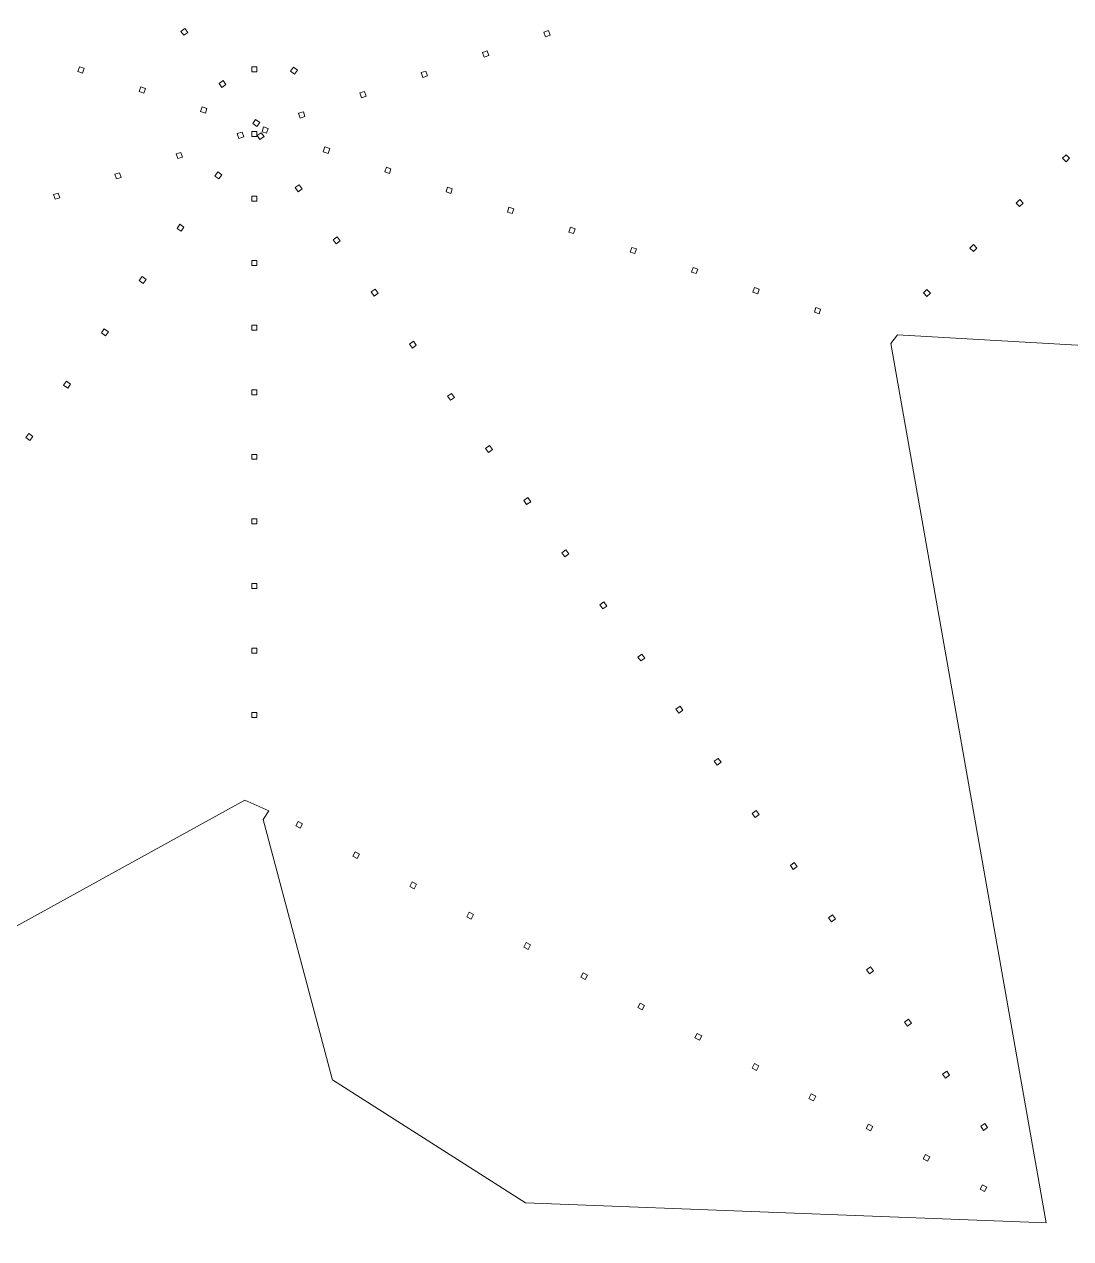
# Model space of a CAD drawing. Header units: centimetres. Extents: x -12.5 to 12.3, y -8.9 to 9.
# Drawn here: x -6.79 to -1.22, y -4.07 to 2.4 of the extents above; entities that cross this region are included whole.
import ezdxf

# ---------------------------------------------------------------- set-up
doc = ezdxf.new("R2010")
doc.units = ezdxf.units.CM
doc.header["$MEASUREMENT"] = 0
doc.layers.add('Layer 1', color=7, linetype='Continuous')

msp = doc.modelspace()

# ---------------------------------------------------------------- linework, layer by layer
at = {"layer": 'Layer 1', "lineweight": 20}
for points, knots in [([(-5.61609, 8.94336), (-5.61609, 8.94336), (-7.73028, 4.71168), (-7.73028, 4.71168), (-7.73028, 4.71168), (-7.73028, 4.71168), (-7.77989, 4.70755), (-7.77989, 4.70755), (-7.77989, 4.70755), (-7.77989, 4.70755), (-8.82086, 5.58894), (-8.82086, 5.58894), (-8.82086, 5.58894), (-8.82086, 5.58894), (-8.82582, 5.59225), (-8.82582, 5.59225), (-8.82582, 5.59225), (-8.82582, 5.59225), (-8.83161, 5.59225), (-8.83161, 5.59225), (-8.83161, 5.59225), (-8.83161, 5.59225), (-10.1413, 5.47567), (-10.1413, 5.47567), (-10.1413, 5.47567), (-10.1413, 5.47567), (-12.34396, 4.00723), (-12.34396, 4.00723), (-12.34396, 4.00723), (-12.34396, 4.00723), (-9.01517, 0.67265), (-9.01517, 0.67265), (-9.01517, 0.67265), (-9.01517, 0.67265), (-9.03005, 0.5726), (-9.03005, 0.5726), (-9.03005, 0.5726), (-9.03005, 0.5726), (-10.28599, -0.25588), (-10.28599, -0.25588), (-10.28599, -0.25588), (-10.28599, -0.25588), (-10.56546, -1.44899), (-10.56546, -1.44899), (-10.56546, -1.44899), (-10.56546, -1.44899), (-9.85439, -4.0725), (-9.85439, -4.0725), (-9.85439, -4.0725), (-9.85439, -4.0725), (-5.6161, -1.73673), (-5.6161, -1.73673), (-5.6161, -1.73673), (-5.6161, -1.73673), (-5.48712, -1.79378), (-5.48712, -1.79378), (-5.48712, -1.79378), (-5.48712, -1.79378), (-5.51854, -1.83926), (-5.51854, -1.83926), (-5.51854, -1.83926), (-5.51854, -1.83926), (-5.1506, -3.22088), (-5.1506, -3.22088), (-5.1506, -3.22088), (-5.1506, -3.22088), (-5.14812, -3.22584), (-5.14812, -3.22584), (-5.14812, -3.22584), (-5.14812, -3.22584), (-5.14316, -3.22915), (-5.14316, -3.22915), (-5.14316, -3.22915), (-5.14316, -3.22915), (-4.12121, -3.88151), (-4.12121, -3.88151), (-4.12121, -3.88151), (-4.12121, -3.88151), (-1.34805, -3.98734), (-1.34805, -3.98734), (-1.34805, -3.98734), (-1.34805, -3.98734), (-2.17487, 0.69578), (-2.17487, 0.69578), (-2.17487, 0.69578), (-2.17487, 0.69578), (-2.13849, 0.74291), (-2.13849, 0.74291), (-2.13849, 0.74291), (-2.13849, 0.74291), (-0.68659, 0.65775), (-0.68659, 0.65775), (-0.68659, 0.65775), (-0.68659, 0.65775), (0.20969, 1.47217), (0.20969, 1.47217), (0.20969, 1.47217), (0.20969, 1.47217), (1.2027, 4.0502), (1.2027, 4.0502), (1.2027, 4.0502), (1.2027, 4.0502), (-3.49862, 4.73564), (-3.49862, 4.73564), (-3.49862, 4.73564), (-3.49862, 4.73564), (-3.52508, 4.81502), (-3.52508, 4.81502), (-3.52508, 4.81502), (-3.52508, 4.81502), (-3.00501, 6.1214), (-3.00501, 6.1214), (-3.00501, 6.1214), (-3.00501, 6.1214), (-3.49201, 7.2682), (-3.49201, 7.2682), (-3.49201, 7.2682), (-3.49201, 7.2682), (-5.61612, 8.94334), (-5.61612, 8.94334), (-5.61612, 8.94334), (-5.61612, 8.94334), (-5.61609, 8.94336), (-5.61609, 8.94336)], [0, 0, 0, 0, 0.03125, 0.03125, 0.03125, 0.03125, 0.0625, 0.0625, 0.0625, 0.0625, 0.09375, 0.09375, 0.09375, 0.09375, 0.125, 0.125, 0.125, 0.125, 0.15625, 0.15625, 0.15625, 0.15625, 0.1875, 0.1875, 0.1875, 0.1875, 0.21875, 0.21875, 0.21875, 0.21875, 0.25, 0.25, 0.25, 0.25, 0.28125, 0.28125, 0.28125, 0.28125, 0.3125, 0.3125, 0.3125, 0.3125, 0.34375, 0.34375, 0.34375, 0.34375, 0.375, 0.375, 0.375, 0.375, 0.40625, 0.40625, 0.40625, 0.40625, 0.4375, 0.4375, 0.4375, 0.4375, 0.46875, 0.46875, 0.46875, 0.46875, 0.5, 0.5, 0.5, 0.5, 0.53125, 0.53125, 0.53125, 0.53125, 0.5625, 0.5625, 0.5625, 0.5625, 0.59375, 0.59375, 0.59375, 0.59375, 0.625, 0.625, 0.625, 0.625, 0.65625, 0.65625, 0.65625, 0.65625, 0.6875, 0.6875, 0.6875, 0.6875, 0.71875, 0.71875, 0.71875, 0.71875, 0.75, 0.75, 0.75, 0.75, 0.78125, 0.78125, 0.78125, 0.78125, 0.8125, 0.8125, 0.8125, 0.8125, 0.84375, 0.84375, 0.84375, 0.84375, 0.875, 0.875, 0.875, 0.875, 0.90625, 0.90625, 0.90625, 0.90625, 0.9375, 0.9375, 0.9375, 0.9375, 1, 1, 1, 1]), ([(-5.93524, 2.37426), (-5.93524, 2.37426), (-5.91953, 2.35276), (-5.91953, 2.35276), (-5.91953, 2.35276), (-5.91953, 2.35276), (-5.94103, 2.33788), (-5.94103, 2.33788), (-5.94103, 2.33788), (-5.94103, 2.33788), (-5.95674, 2.35855), (-5.95674, 2.35855), (-5.95674, 2.35855), (-5.95674, 2.35855), (-5.93524, 2.37426), (-5.93524, 2.37426)], [0, 0, 0, 0, 0.2, 0.2, 0.2, 0.2, 0.4, 0.4, 0.4, 0.4, 0.6, 0.6, 0.6, 0.6, 1, 1, 1, 1]), ([(-3.99799, 2.36268), (-3.99799, 2.36268), (-3.98972, 2.33788), (-3.98972, 2.33788), (-3.98972, 2.33788), (-3.98972, 2.33788), (-4.01452, 2.32961), (-4.01452, 2.32961), (-4.01452, 2.32961), (-4.01452, 2.32961), (-4.02279, 2.35441), (-4.02279, 2.35441), (-4.02279, 2.35441), (-4.02279, 2.35441), (-3.99799, 2.36268), (-3.99799, 2.36268)], [0, 0, 0, 0, 0.2, 0.2, 0.2, 0.2, 0.4, 0.4, 0.4, 0.4, 0.6, 0.6, 0.6, 0.6, 1, 1, 1, 1]), ([(-4.32459, 2.2552), (-4.32459, 2.2552), (-4.31632, 2.22957), (-4.31632, 2.22957), (-4.31632, 2.22957), (-4.31632, 2.22957), (-4.34112, 2.2213), (-4.34112, 2.2213), (-4.34112, 2.2213), (-4.34112, 2.2213), (-4.34939, 2.2461), (-4.34939, 2.2461), (-4.34939, 2.2461), (-4.34939, 2.2461), (-4.32459, 2.2552), (-4.32459, 2.2552)], [0, 0, 0, 0, 0.2, 0.2, 0.2, 0.2, 0.4, 0.4, 0.4, 0.4, 0.6, 0.6, 0.6, 0.6, 1, 1, 1, 1]), ([(-6.49665, 2.17003), (-6.49665, 2.17003), (-6.47185, 2.16176), (-6.47185, 2.16176), (-6.47185, 2.16176), (-6.47185, 2.16176), (-6.48012, 2.13613), (-6.48012, 2.13613), (-6.48012, 2.13613), (-6.48012, 2.13613), (-6.50492, 2.1444), (-6.50492, 2.1444), (-6.50492, 2.1444), (-6.50492, 2.1444), (-6.49665, 2.17003), (-6.49665, 2.17003)], [0, 0, 0, 0, 0.2, 0.2, 0.2, 0.2, 0.4, 0.4, 0.4, 0.4, 0.6, 0.6, 0.6, 0.6, 1, 1, 1, 1]), ([(-5.57888, 2.16921), (-5.57888, 2.16921), (-5.55242, 2.16921), (-5.55242, 2.16921), (-5.55242, 2.16921), (-5.55242, 2.16921), (-5.55242, 2.14275), (-5.55242, 2.14275), (-5.55242, 2.14275), (-5.55242, 2.14275), (-5.57888, 2.14275), (-5.57888, 2.14275), (-5.57888, 2.14275), (-5.57888, 2.14275), (-5.57888, 2.16921), (-5.57888, 2.16921)], [0, 0, 0, 0, 0.2, 0.2, 0.2, 0.2, 0.4, 0.4, 0.4, 0.4, 0.6, 0.6, 0.6, 0.6, 1, 1, 1, 1]), ([(-5.35729, 2.16755), (-5.35729, 2.16755), (-5.33579, 2.15184), (-5.33579, 2.15184), (-5.33579, 2.15184), (-5.33579, 2.15184), (-5.35067, 2.13034), (-5.35067, 2.13034), (-5.35067, 2.13034), (-5.35067, 2.13034), (-5.37217, 2.14605), (-5.37217, 2.14605), (-5.37217, 2.14605), (-5.37217, 2.14605), (-5.35729, 2.16755), (-5.35729, 2.16755)], [0, 0, 0, 0, 0.2, 0.2, 0.2, 0.2, 0.4, 0.4, 0.4, 0.4, 0.6, 0.6, 0.6, 0.6, 1, 1, 1, 1]), ([(-4.65118, 2.14688), (-4.65118, 2.14688), (-4.64291, 2.12125), (-4.64291, 2.12125), (-4.64291, 2.12125), (-4.64291, 2.12125), (-4.66771, 2.11298), (-4.66771, 2.11298), (-4.66771, 2.11298), (-4.66771, 2.11298), (-4.67598, 2.13861), (-4.67598, 2.13861), (-4.67598, 2.13861), (-4.67598, 2.13861), (-4.65118, 2.14688), (-4.65118, 2.14688)], [0, 0, 0, 0, 0.2, 0.2, 0.2, 0.2, 0.4, 0.4, 0.4, 0.4, 0.6, 0.6, 0.6, 0.6, 1, 1, 1, 1]), ([(-5.73184, 2.09645), (-5.73184, 2.09645), (-5.71696, 2.07495), (-5.71696, 2.07495), (-5.71696, 2.07495), (-5.71696, 2.07495), (-5.73763, 2.06007), (-5.73763, 2.06007), (-5.73763, 2.06007), (-5.73763, 2.06007), (-5.75334, 2.08074), (-5.75334, 2.08074), (-5.75334, 2.08074), (-5.75334, 2.08074), (-5.73184, 2.09645), (-5.73184, 2.09645)], [0, 0, 0, 0, 0.2, 0.2, 0.2, 0.2, 0.4, 0.4, 0.4, 0.4, 0.6, 0.6, 0.6, 0.6, 1, 1, 1, 1]), ([(-6.17006, 2.06255), (-6.17006, 2.06255), (-6.14526, 2.05428), (-6.14526, 2.05428), (-6.14526, 2.05428), (-6.14526, 2.05428), (-6.15353, 2.02948), (-6.15353, 2.02948), (-6.15353, 2.02948), (-6.15353, 2.02948), (-6.17833, 2.03775), (-6.17833, 2.03775), (-6.17833, 2.03775), (-6.17833, 2.03775), (-6.17006, 2.06255), (-6.17006, 2.06255)], [0, 0, 0, 0, 0.2, 0.2, 0.2, 0.2, 0.4, 0.4, 0.4, 0.4, 0.6, 0.6, 0.6, 0.6, 1, 1, 1, 1]), ([(-4.97778, 2.03857), (-4.97778, 2.03857), (-4.96951, 2.01294), (-4.96951, 2.01294), (-4.96951, 2.01294), (-4.96951, 2.01294), (-4.99431, 2.00467), (-4.99431, 2.00467), (-4.99431, 2.00467), (-4.99431, 2.00467), (-5.00258, 2.0303), (-5.00258, 2.0303), (-5.00258, 2.0303), (-5.00258, 2.0303), (-4.97778, 2.03857), (-4.97778, 2.03857)], [0, 0, 0, 0, 0.2, 0.2, 0.2, 0.2, 0.4, 0.4, 0.4, 0.4, 0.6, 0.6, 0.6, 0.6, 1, 1, 1, 1]), ([(-5.84346, 1.95589), (-5.84346, 1.95589), (-5.81783, 1.94762), (-5.81783, 1.94762), (-5.81783, 1.94762), (-5.81783, 1.94762), (-5.8261, 1.92282), (-5.8261, 1.92282), (-5.8261, 1.92282), (-5.8261, 1.92282), (-5.85173, 1.93109), (-5.85173, 1.93109), (-5.85173, 1.93109), (-5.85173, 1.93109), (-5.84346, 1.95589), (-5.84346, 1.95589)], [0, 0, 0, 0, 0.2, 0.2, 0.2, 0.2, 0.4, 0.4, 0.4, 0.4, 0.6, 0.6, 0.6, 0.6, 1, 1, 1, 1]), ([(-5.55821, 1.88892), (-5.55821, 1.88892), (-5.53671, 1.87321), (-5.53671, 1.87321), (-5.53671, 1.87321), (-5.53671, 1.87321), (-5.55242, 1.85171), (-5.55242, 1.85171), (-5.55242, 1.85171), (-5.55242, 1.85171), (-5.57392, 1.86742), (-5.57392, 1.86742), (-5.57392, 1.86742), (-5.57392, 1.86742), (-5.55821, 1.88892), (-5.55821, 1.88892)], [0, 0, 0, 0, 0.2, 0.2, 0.2, 0.2, 0.4, 0.4, 0.4, 0.4, 0.6, 0.6, 0.6, 0.6, 1, 1, 1, 1]), ([(-5.30355, 1.93026), (-5.30355, 1.93026), (-5.29528, 1.90463), (-5.29528, 1.90463), (-5.29528, 1.90463), (-5.29528, 1.90463), (-5.32091, 1.89636), (-5.32091, 1.89636), (-5.32091, 1.89636), (-5.32091, 1.89636), (-5.32918, 1.92199), (-5.32918, 1.92199), (-5.32918, 1.92199), (-5.32918, 1.92199), (-5.30355, 1.93026), (-5.30355, 1.93026)], [0, 0, 0, 0, 0.2, 0.2, 0.2, 0.2, 0.4, 0.4, 0.4, 0.4, 0.6, 0.6, 0.6, 0.6, 1, 1, 1, 1]), ([(-5.63014, 1.82194), (-5.63014, 1.82194), (-5.62187, 1.79714), (-5.62187, 1.79714), (-5.62187, 1.79714), (-5.62187, 1.79714), (-5.6475, 1.78804), (-5.6475, 1.78804), (-5.6475, 1.78804), (-5.6475, 1.78804), (-5.65577, 1.81367), (-5.65577, 1.81367), (-5.65577, 1.81367), (-5.65577, 1.81367), (-5.63014, 1.82194), (-5.63014, 1.82194)], [0, 0, 0, 0, 0.2, 0.2, 0.2, 0.2, 0.4, 0.4, 0.4, 0.4, 0.6, 0.6, 0.6, 0.6, 1, 1, 1, 1]), ([(-5.57888, 1.82525), (-5.57888, 1.82525), (-5.55242, 1.82525), (-5.55242, 1.82525), (-5.55242, 1.82525), (-5.55242, 1.82525), (-5.55242, 1.79879), (-5.55242, 1.79879), (-5.55242, 1.79879), (-5.55242, 1.79879), (-5.57888, 1.79879), (-5.57888, 1.79879), (-5.57888, 1.79879), (-5.57888, 1.79879), (-5.57888, 1.82525), (-5.57888, 1.82525)], [0, 0, 0, 0, 0.2, 0.2, 0.2, 0.2, 0.4, 0.4, 0.4, 0.4, 0.6, 0.6, 0.6, 0.6, 1, 1, 1, 1]), ([(-5.52927, 1.81864), (-5.52927, 1.81864), (-5.51356, 1.79797), (-5.51356, 1.79797), (-5.51356, 1.79797), (-5.51356, 1.79797), (-5.53506, 1.78226), (-5.53506, 1.78226), (-5.53506, 1.78226), (-5.53506, 1.78226), (-5.55077, 1.80376), (-5.55077, 1.80376), (-5.55077, 1.80376), (-5.55077, 1.80376), (-5.52927, 1.81864), (-5.52927, 1.81864)], [0, 0, 0, 0, 0.2, 0.2, 0.2, 0.2, 0.4, 0.4, 0.4, 0.4, 0.6, 0.6, 0.6, 0.6, 1, 1, 1, 1]), ([(-5.51604, 1.84923), (-5.51604, 1.84923), (-5.49124, 1.84096), (-5.49124, 1.84096), (-5.49124, 1.84096), (-5.49124, 1.84096), (-5.49951, 1.81616), (-5.49951, 1.81616), (-5.49951, 1.81616), (-5.49951, 1.81616), (-5.52431, 1.8236), (-5.52431, 1.8236), (-5.52431, 1.8236), (-5.52431, 1.8236), (-5.51604, 1.84923), (-5.51604, 1.84923)], [0, 0, 0, 0, 0.2, 0.2, 0.2, 0.2, 0.4, 0.4, 0.4, 0.4, 0.6, 0.6, 0.6, 0.6, 1, 1, 1, 1]), ([(-5.95674, 1.71363), (-5.95674, 1.71363), (-5.94847, 1.68883), (-5.94847, 1.68883), (-5.94847, 1.68883), (-5.94847, 1.68883), (-5.97327, 1.68056), (-5.97327, 1.68056), (-5.97327, 1.68056), (-5.97327, 1.68056), (-5.98237, 1.70536), (-5.98237, 1.70536), (-5.98237, 1.70536), (-5.98237, 1.70536), (-5.95674, 1.71363), (-5.95674, 1.71363)], [0, 0, 0, 0, 0.2, 0.2, 0.2, 0.2, 0.4, 0.4, 0.4, 0.4, 0.6, 0.6, 0.6, 0.6, 1, 1, 1, 1]), ([(-5.18945, 1.74257), (-5.18945, 1.74257), (-5.16382, 1.7343), (-5.16382, 1.7343), (-5.16382, 1.7343), (-5.16382, 1.7343), (-5.17209, 1.70867), (-5.17209, 1.70867), (-5.17209, 1.70867), (-5.17209, 1.70867), (-5.19772, 1.71694), (-5.19772, 1.71694), (-5.19772, 1.71694), (-5.19772, 1.71694), (-5.18945, 1.74257), (-5.18945, 1.74257)], [0, 0, 0, 0, 0.2, 0.2, 0.2, 0.2, 0.4, 0.4, 0.4, 0.4, 0.6, 0.6, 0.6, 0.6, 1, 1, 1, 1]), ([(-1.24054, 1.70123), (-1.24054, 1.70123), (-1.22235, 1.68221), (-1.22235, 1.68221), (-1.22235, 1.68221), (-1.22235, 1.68221), (-1.24137, 1.66402), (-1.24137, 1.66402), (-1.24137, 1.66402), (-1.24137, 1.66402), (-1.25956, 1.68304), (-1.25956, 1.68304), (-1.25956, 1.68304), (-1.25956, 1.68304), (-1.24054, 1.70123), (-1.24054, 1.70123)], [0, 0, 0, 0, 0.2, 0.2, 0.2, 0.2, 0.4, 0.4, 0.4, 0.4, 0.6, 0.6, 0.6, 0.6, 1, 1, 1, 1]), ([(-4.86202, 1.63508), (-4.86202, 1.63508), (-4.83722, 1.62681), (-4.83722, 1.62681), (-4.83722, 1.62681), (-4.83722, 1.62681), (-4.84549, 1.60201), (-4.84549, 1.60201), (-4.84549, 1.60201), (-4.84549, 1.60201), (-4.87029, 1.61028), (-4.87029, 1.61028), (-4.87029, 1.61028), (-4.87029, 1.61028), (-4.86202, 1.63508), (-4.86202, 1.63508)], [0, 0, 0, 0, 0.2, 0.2, 0.2, 0.2, 0.4, 0.4, 0.4, 0.4, 0.6, 0.6, 0.6, 0.6, 1, 1, 1, 1]), ([(-6.28333, 1.60531), (-6.28333, 1.60531), (-6.27506, 1.58051), (-6.27506, 1.58051), (-6.27506, 1.58051), (-6.27506, 1.58051), (-6.29986, 1.57224), (-6.29986, 1.57224), (-6.29986, 1.57224), (-6.29986, 1.57224), (-6.30813, 1.59704), (-6.30813, 1.59704), (-6.30813, 1.59704), (-6.30813, 1.59704), (-6.28333, 1.60531), (-6.28333, 1.60531)], [0, 0, 0, 0, 0.2, 0.2, 0.2, 0.2, 0.4, 0.4, 0.4, 0.4, 0.6, 0.6, 0.6, 0.6, 1, 1, 1, 1]), ([(-5.75995, 1.60945), (-5.75995, 1.60945), (-5.73845, 1.59457), (-5.73845, 1.59457), (-5.73845, 1.59457), (-5.73845, 1.59457), (-5.75416, 1.57307), (-5.75416, 1.57307), (-5.75416, 1.57307), (-5.75416, 1.57307), (-5.77566, 1.58795), (-5.77566, 1.58795), (-5.77566, 1.58795), (-5.77566, 1.58795), (-5.75995, 1.60945), (-5.75995, 1.60945)], [0, 0, 0, 0, 0.2, 0.2, 0.2, 0.2, 0.4, 0.4, 0.4, 0.4, 0.6, 0.6, 0.6, 0.6, 1, 1, 1, 1]), ([(-6.60993, 1.497), (-6.60993, 1.497), (-6.60166, 1.4722), (-6.60166, 1.4722), (-6.60166, 1.4722), (-6.60166, 1.4722), (-6.62646, 1.46393), (-6.62646, 1.46393), (-6.62646, 1.46393), (-6.62646, 1.46393), (-6.63473, 1.48873), (-6.63473, 1.48873), (-6.63473, 1.48873), (-6.63473, 1.48873), (-6.60993, 1.497), (-6.60993, 1.497)], [0, 0, 0, 0, 0.2, 0.2, 0.2, 0.2, 0.4, 0.4, 0.4, 0.4, 0.6, 0.6, 0.6, 0.6, 1, 1, 1, 1]), ([(-5.3267, 1.54165), (-5.3267, 1.54165), (-5.31099, 1.52015), (-5.31099, 1.52015), (-5.31099, 1.52015), (-5.31099, 1.52015), (-5.33249, 1.50444), (-5.33249, 1.50444), (-5.33249, 1.50444), (-5.33249, 1.50444), (-5.34737, 1.52594), (-5.34737, 1.52594), (-5.34737, 1.52594), (-5.34737, 1.52594), (-5.3267, 1.54165), (-5.3267, 1.54165)], [0, 0, 0, 0, 0.2, 0.2, 0.2, 0.2, 0.4, 0.4, 0.4, 0.4, 0.6, 0.6, 0.6, 0.6, 1, 1, 1, 1]), ([(-4.53543, 1.52842), (-4.53543, 1.52842), (-4.51063, 1.52015), (-4.51063, 1.52015), (-4.51063, 1.52015), (-4.51063, 1.52015), (-4.5189, 1.49535), (-4.5189, 1.49535), (-4.5189, 1.49535), (-4.5189, 1.49535), (-4.5437, 1.50362), (-4.5437, 1.50362), (-4.5437, 1.50362), (-4.5437, 1.50362), (-4.53543, 1.52842), (-4.53543, 1.52842)], [0, 0, 0, 0, 0.2, 0.2, 0.2, 0.2, 0.4, 0.4, 0.4, 0.4, 0.6, 0.6, 0.6, 0.6, 1, 1, 1, 1]), ([(-5.57888, 1.48129), (-5.57888, 1.48129), (-5.55242, 1.48129), (-5.55242, 1.48129), (-5.55242, 1.48129), (-5.55242, 1.48129), (-5.55242, 1.45483), (-5.55242, 1.45483), (-5.55242, 1.45483), (-5.55242, 1.45483), (-5.57888, 1.45483), (-5.57888, 1.45483), (-5.57888, 1.45483), (-5.57888, 1.45483), (-5.57888, 1.48129), (-5.57888, 1.48129)], [0, 0, 0, 0, 0.2, 0.2, 0.2, 0.2, 0.4, 0.4, 0.4, 0.4, 0.6, 0.6, 0.6, 0.6, 1, 1, 1, 1]), ([(-1.48776, 1.46227), (-1.48776, 1.46227), (-1.46957, 1.44325), (-1.46957, 1.44325), (-1.46957, 1.44325), (-1.46957, 1.44325), (-1.48859, 1.42506), (-1.48859, 1.42506), (-1.48859, 1.42506), (-1.48859, 1.42506), (-1.50678, 1.44408), (-1.50678, 1.44408), (-1.50678, 1.44408), (-1.50678, 1.44408), (-1.48776, 1.46227), (-1.48776, 1.46227)], [0, 0, 0, 0, 0.2, 0.2, 0.2, 0.2, 0.4, 0.4, 0.4, 0.4, 0.6, 0.6, 0.6, 0.6, 1, 1, 1, 1]), ([(-4.20883, 1.42176), (-4.20883, 1.42176), (-4.1832, 1.41349), (-4.1832, 1.41349), (-4.1832, 1.41349), (-4.1832, 1.41349), (-4.19147, 1.38869), (-4.19147, 1.38869), (-4.19147, 1.38869), (-4.19147, 1.38869), (-4.2171, 1.39613), (-4.2171, 1.39613), (-4.2171, 1.39613), (-4.2171, 1.39613), (-4.20883, 1.42176), (-4.20883, 1.42176)], [0, 0, 0, 0, 0.2, 0.2, 0.2, 0.2, 0.4, 0.4, 0.4, 0.4, 0.6, 0.6, 0.6, 0.6, 1, 1, 1, 1]), ([(-5.9617, 1.33081), (-5.9617, 1.33081), (-5.9402, 1.31593), (-5.9402, 1.31593), (-5.9402, 1.31593), (-5.9402, 1.31593), (-5.95508, 1.29443), (-5.95508, 1.29443), (-5.95508, 1.29443), (-5.95508, 1.29443), (-5.97658, 1.30931), (-5.97658, 1.30931), (-5.97658, 1.30931), (-5.97658, 1.30931), (-5.9617, 1.33081), (-5.9617, 1.33081)], [0, 0, 0, 0, 0.2, 0.2, 0.2, 0.2, 0.4, 0.4, 0.4, 0.4, 0.6, 0.6, 0.6, 0.6, 1, 1, 1, 1]), ([(-3.88141, 1.3151), (-3.88141, 1.3151), (-3.85661, 1.30683), (-3.85661, 1.30683), (-3.85661, 1.30683), (-3.85661, 1.30683), (-3.86488, 1.2812), (-3.86488, 1.2812), (-3.86488, 1.2812), (-3.86488, 1.2812), (-3.88968, 1.28947), (-3.88968, 1.28947), (-3.88968, 1.28947), (-3.88968, 1.28947), (-3.88141, 1.3151), (-3.88141, 1.3151)], [0, 0, 0, 0, 0.2, 0.2, 0.2, 0.2, 0.4, 0.4, 0.4, 0.4, 0.6, 0.6, 0.6, 0.6, 1, 1, 1, 1]), ([(-5.1233, 1.26384), (-5.1233, 1.26384), (-5.10759, 1.24234), (-5.10759, 1.24234), (-5.10759, 1.24234), (-5.10759, 1.24234), (-5.12909, 1.22663), (-5.12909, 1.22663), (-5.12909, 1.22663), (-5.12909, 1.22663), (-5.1448, 1.24813), (-5.1448, 1.24813), (-5.1448, 1.24813), (-5.1448, 1.24813), (-5.1233, 1.26384), (-5.1233, 1.26384)], [0, 0, 0, 0, 0.2, 0.2, 0.2, 0.2, 0.4, 0.4, 0.4, 0.4, 0.6, 0.6, 0.6, 0.6, 1, 1, 1, 1]), ([(-3.55482, 1.20761), (-3.55482, 1.20761), (-3.52919, 1.19934), (-3.52919, 1.19934), (-3.52919, 1.19934), (-3.52919, 1.19934), (-3.53746, 1.17454), (-3.53746, 1.17454), (-3.53746, 1.17454), (-3.53746, 1.17454), (-3.56309, 1.18281), (-3.56309, 1.18281), (-3.56309, 1.18281), (-3.56309, 1.18281), (-3.55482, 1.20761), (-3.55482, 1.20761)], [0, 0, 0, 0, 0.2, 0.2, 0.2, 0.2, 0.4, 0.4, 0.4, 0.4, 0.6, 0.6, 0.6, 0.6, 1, 1, 1, 1]), ([(-1.73498, 1.2225), (-1.73498, 1.2225), (-1.71596, 1.20431), (-1.71596, 1.20431), (-1.71596, 1.20431), (-1.71596, 1.20431), (-1.73498, 1.18529), (-1.73498, 1.18529), (-1.73498, 1.18529), (-1.73498, 1.18529), (-1.754, 1.20431), (-1.754, 1.20431), (-1.754, 1.20431), (-1.754, 1.20431), (-1.73498, 1.2225), (-1.73498, 1.2225)], [0, 0, 0, 0, 0.2, 0.2, 0.2, 0.2, 0.4, 0.4, 0.4, 0.4, 0.6, 0.6, 0.6, 0.6, 1, 1, 1, 1]), ([(-5.57888, 1.13733), (-5.57888, 1.13733), (-5.55242, 1.13733), (-5.55242, 1.13733), (-5.55242, 1.13733), (-5.55242, 1.13733), (-5.55242, 1.11087), (-5.55242, 1.11087), (-5.55242, 1.11087), (-5.55242, 1.11087), (-5.57888, 1.11087), (-5.57888, 1.11087), (-5.57888, 1.11087), (-5.57888, 1.11087), (-5.57888, 1.13733), (-5.57888, 1.13733)], [0, 0, 0, 0, 0.2, 0.2, 0.2, 0.2, 0.4, 0.4, 0.4, 0.4, 0.6, 0.6, 0.6, 0.6, 1, 1, 1, 1]), ([(-3.22739, 1.10095), (-3.22739, 1.10095), (-3.20259, 1.09268), (-3.20259, 1.09268), (-3.20259, 1.09268), (-3.20259, 1.09268), (-3.21086, 1.06788), (-3.21086, 1.06788), (-3.21086, 1.06788), (-3.21086, 1.06788), (-3.23566, 1.07615), (-3.23566, 1.07615), (-3.23566, 1.07615), (-3.23566, 1.07615), (-3.22739, 1.10095), (-3.22739, 1.10095)], [0, 0, 0, 0, 0.2, 0.2, 0.2, 0.2, 0.4, 0.4, 0.4, 0.4, 0.6, 0.6, 0.6, 0.6, 1, 1, 1, 1]), ([(-6.16262, 1.05217), (-6.16262, 1.05217), (-6.14112, 1.03646), (-6.14112, 1.03646), (-6.14112, 1.03646), (-6.14112, 1.03646), (-6.15683, 1.01496), (-6.15683, 1.01496), (-6.15683, 1.01496), (-6.15683, 1.01496), (-6.17833, 1.03067), (-6.17833, 1.03067), (-6.17833, 1.03067), (-6.17833, 1.03067), (-6.16262, 1.05217), (-6.16262, 1.05217)], [0, 0, 0, 0, 0.2, 0.2, 0.2, 0.2, 0.4, 0.4, 0.4, 0.4, 0.6, 0.6, 0.6, 0.6, 1, 1, 1, 1]), ([(-4.92073, 0.98602), (-4.92073, 0.98602), (-4.90502, 0.96452), (-4.90502, 0.96452), (-4.90502, 0.96452), (-4.90502, 0.96452), (-4.92652, 0.94881), (-4.92652, 0.94881), (-4.92652, 0.94881), (-4.92652, 0.94881), (-4.94223, 0.97031), (-4.94223, 0.97031), (-4.94223, 0.97031), (-4.94223, 0.97031), (-4.92073, 0.98602), (-4.92073, 0.98602)], [0, 0, 0, 0, 0.2, 0.2, 0.2, 0.2, 0.4, 0.4, 0.4, 0.4, 0.6, 0.6, 0.6, 0.6, 1, 1, 1, 1]), ([(-2.9008, 0.99429), (-2.9008, 0.99429), (-2.876, 0.98602), (-2.876, 0.98602), (-2.876, 0.98602), (-2.876, 0.98602), (-2.88344, 0.96122), (-2.88344, 0.96122), (-2.88344, 0.96122), (-2.88344, 0.96122), (-2.90907, 0.96866), (-2.90907, 0.96866), (-2.90907, 0.96866), (-2.90907, 0.96866), (-2.9008, 0.99429), (-2.9008, 0.99429)], [0, 0, 0, 0, 0.2, 0.2, 0.2, 0.2, 0.4, 0.4, 0.4, 0.4, 0.6, 0.6, 0.6, 0.6, 1, 1, 1, 1]), ([(-1.9822, 0.98355), (-1.9822, 0.98355), (-1.96318, 0.96453), (-1.96318, 0.96453), (-1.96318, 0.96453), (-1.96318, 0.96453), (-1.9822, 0.94634), (-1.9822, 0.94634), (-1.9822, 0.94634), (-1.9822, 0.94634), (-2.00122, 0.96536), (-2.00122, 0.96536), (-2.00122, 0.96536), (-2.00122, 0.96536), (-1.9822, 0.98355), (-1.9822, 0.98355)], [0, 0, 0, 0, 0.2, 0.2, 0.2, 0.2, 0.4, 0.4, 0.4, 0.4, 0.6, 0.6, 0.6, 0.6, 1, 1, 1, 1]), ([(-2.5742, 0.88763), (-2.5742, 0.88763), (-2.54857, 0.87936), (-2.54857, 0.87936), (-2.54857, 0.87936), (-2.54857, 0.87936), (-2.55684, 0.85373), (-2.55684, 0.85373), (-2.55684, 0.85373), (-2.55684, 0.85373), (-2.58164, 0.862), (-2.58164, 0.862), (-2.58164, 0.862), (-2.58164, 0.862), (-2.5742, 0.88763), (-2.5742, 0.88763)], [0, 0, 0, 0, 0.2, 0.2, 0.2, 0.2, 0.4, 0.4, 0.4, 0.4, 0.6, 0.6, 0.6, 0.6, 1, 1, 1, 1]), ([(-5.57888, 0.79338), (-5.57888, 0.79338), (-5.55242, 0.79338), (-5.55242, 0.79338), (-5.55242, 0.79338), (-5.55242, 0.79338), (-5.55242, 0.76692), (-5.55242, 0.76692), (-5.55242, 0.76692), (-5.55242, 0.76692), (-5.57888, 0.76692), (-5.57888, 0.76692), (-5.57888, 0.76692), (-5.57888, 0.76692), (-5.57888, 0.79338), (-5.57888, 0.79338)], [0, 0, 0, 0, 0.2, 0.2, 0.2, 0.2, 0.4, 0.4, 0.4, 0.4, 0.6, 0.6, 0.6, 0.6, 1, 1, 1, 1]), ([(-6.36436, 0.77353), (-6.36436, 0.77353), (-6.34286, 0.75782), (-6.34286, 0.75782), (-6.34286, 0.75782), (-6.34286, 0.75782), (-6.35857, 0.73632), (-6.35857, 0.73632), (-6.35857, 0.73632), (-6.35857, 0.73632), (-6.38007, 0.75203), (-6.38007, 0.75203), (-6.38007, 0.75203), (-6.38007, 0.75203), (-6.36436, 0.77353), (-6.36436, 0.77353)], [0, 0, 0, 0, 0.2, 0.2, 0.2, 0.2, 0.4, 0.4, 0.4, 0.4, 0.6, 0.6, 0.6, 0.6, 1, 1, 1, 1]), ([(-4.71733, 0.70821), (-4.71733, 0.70821), (-4.70245, 0.68671), (-4.70245, 0.68671), (-4.70245, 0.68671), (-4.70245, 0.68671), (-4.72312, 0.671), (-4.72312, 0.671), (-4.72312, 0.671), (-4.72312, 0.671), (-4.73883, 0.6925), (-4.73883, 0.6925), (-4.73883, 0.6925), (-4.73883, 0.6925), (-4.71733, 0.70821), (-4.71733, 0.70821)], [0, 0, 0, 0, 0.2, 0.2, 0.2, 0.2, 0.4, 0.4, 0.4, 0.4, 0.6, 0.6, 0.6, 0.6, 1, 1, 1, 1]), ([(-6.56528, 0.49489), (-6.56528, 0.49489), (-6.54378, 0.47918), (-6.54378, 0.47918), (-6.54378, 0.47918), (-6.54378, 0.47918), (-6.55949, 0.45768), (-6.55949, 0.45768), (-6.55949, 0.45768), (-6.55949, 0.45768), (-6.58099, 0.47339), (-6.58099, 0.47339), (-6.58099, 0.47339), (-6.58099, 0.47339), (-6.56528, 0.49489), (-6.56528, 0.49489)], [0, 0, 0, 0, 0.2, 0.2, 0.2, 0.2, 0.4, 0.4, 0.4, 0.4, 0.6, 0.6, 0.6, 0.6, 1, 1, 1, 1]), ([(-5.57888, 0.44942), (-5.57888, 0.44942), (-5.55242, 0.44942), (-5.55242, 0.44942), (-5.55242, 0.44942), (-5.55242, 0.44942), (-5.55242, 0.42296), (-5.55242, 0.42296), (-5.55242, 0.42296), (-5.55242, 0.42296), (-5.57888, 0.42296), (-5.57888, 0.42296), (-5.57888, 0.42296), (-5.57888, 0.42296), (-5.57888, 0.44942), (-5.57888, 0.44942)], [0, 0, 0, 0, 0.2, 0.2, 0.2, 0.2, 0.4, 0.4, 0.4, 0.4, 0.6, 0.6, 0.6, 0.6, 1, 1, 1, 1]), ([(-4.51476, 0.4304), (-4.51476, 0.4304), (-4.49905, 0.4089), (-4.49905, 0.4089), (-4.49905, 0.4089), (-4.49905, 0.4089), (-4.52055, 0.39319), (-4.52055, 0.39319), (-4.52055, 0.39319), (-4.52055, 0.39319), (-4.53626, 0.41469), (-4.53626, 0.41469), (-4.53626, 0.41469), (-4.53626, 0.41469), (-4.51476, 0.4304), (-4.51476, 0.4304)], [0, 0, 0, 0, 0.2, 0.2, 0.2, 0.2, 0.4, 0.4, 0.4, 0.4, 0.6, 0.6, 0.6, 0.6, 1, 1, 1, 1]), ([(-6.76702, 0.21625), (-6.76702, 0.21625), (-6.74552, 0.20054), (-6.74552, 0.20054), (-6.74552, 0.20054), (-6.74552, 0.20054), (-6.76123, 0.17904), (-6.76123, 0.17904), (-6.76123, 0.17904), (-6.76123, 0.17904), (-6.78273, 0.19475), (-6.78273, 0.19475), (-6.78273, 0.19475), (-6.78273, 0.19475), (-6.76702, 0.21625), (-6.76702, 0.21625)], [0, 0, 0, 0, 0.2, 0.2, 0.2, 0.2, 0.4, 0.4, 0.4, 0.4, 0.6, 0.6, 0.6, 0.6, 1, 1, 1, 1]), ([(-4.31219, 0.15259), (-4.31219, 0.15259), (-4.29648, 0.13109), (-4.29648, 0.13109), (-4.29648, 0.13109), (-4.29648, 0.13109), (-4.31798, 0.11538), (-4.31798, 0.11538), (-4.31798, 0.11538), (-4.31798, 0.11538), (-4.33369, 0.13688), (-4.33369, 0.13688), (-4.33369, 0.13688), (-4.33369, 0.13688), (-4.31219, 0.15259), (-4.31219, 0.15259)], [0, 0, 0, 0, 0.2, 0.2, 0.2, 0.2, 0.4, 0.4, 0.4, 0.4, 0.6, 0.6, 0.6, 0.6, 1, 1, 1, 1]), ([(-5.57888, 0.10546), (-5.57888, 0.10546), (-5.55242, 0.10546), (-5.55242, 0.10546), (-5.55242, 0.10546), (-5.55242, 0.10546), (-5.55242, 0.079), (-5.55242, 0.079), (-5.55242, 0.079), (-5.55242, 0.079), (-5.57888, 0.079), (-5.57888, 0.079), (-5.57888, 0.079), (-5.57888, 0.079), (-5.57888, 0.10546), (-5.57888, 0.10546)], [0, 0, 0, 0, 0.2, 0.2, 0.2, 0.2, 0.4, 0.4, 0.4, 0.4, 0.6, 0.6, 0.6, 0.6, 1, 1, 1, 1]), ([(-4.10879, -0.12522), (-4.10879, -0.12522), (-4.09308, -0.14672), (-4.09308, -0.14672), (-4.09308, -0.14672), (-4.09308, -0.14672), (-4.11458, -0.16243), (-4.11458, -0.16243), (-4.11458, -0.16243), (-4.11458, -0.16243), (-4.13029, -0.14093), (-4.13029, -0.14093), (-4.13029, -0.14093), (-4.13029, -0.14093), (-4.10879, -0.12522), (-4.10879, -0.12522)], [0, 0, 0, 0, 0.2, 0.2, 0.2, 0.2, 0.4, 0.4, 0.4, 0.4, 0.6, 0.6, 0.6, 0.6, 1, 1, 1, 1]), ([(-5.57888, -0.2385), (-5.57888, -0.2385), (-5.55242, -0.2385), (-5.55242, -0.2385), (-5.55242, -0.2385), (-5.55242, -0.2385), (-5.55242, -0.26496), (-5.55242, -0.26496), (-5.55242, -0.26496), (-5.55242, -0.26496), (-5.57888, -0.26496), (-5.57888, -0.26496), (-5.57888, -0.26496), (-5.57888, -0.26496), (-5.57888, -0.2385), (-5.57888, -0.2385)], [0, 0, 0, 0, 0.2, 0.2, 0.2, 0.2, 0.4, 0.4, 0.4, 0.4, 0.6, 0.6, 0.6, 0.6, 1, 1, 1, 1]), ([(-3.90622, -0.40304), (-3.90622, -0.40304), (-3.89051, -0.42454), (-3.89051, -0.42454), (-3.89051, -0.42454), (-3.89051, -0.42454), (-3.91201, -0.44025), (-3.91201, -0.44025), (-3.91201, -0.44025), (-3.91201, -0.44025), (-3.92772, -0.41875), (-3.92772, -0.41875), (-3.92772, -0.41875), (-3.92772, -0.41875), (-3.90622, -0.40304), (-3.90622, -0.40304)], [0, 0, 0, 0, 0.2, 0.2, 0.2, 0.2, 0.4, 0.4, 0.4, 0.4, 0.6, 0.6, 0.6, 0.6, 1, 1, 1, 1]), ([(-5.57888, -0.58246), (-5.57888, -0.58246), (-5.55242, -0.58246), (-5.55242, -0.58246), (-5.55242, -0.58246), (-5.55242, -0.58246), (-5.55242, -0.60892), (-5.55242, -0.60892), (-5.55242, -0.60892), (-5.55242, -0.60892), (-5.57888, -0.60892), (-5.57888, -0.60892), (-5.57888, -0.60892), (-5.57888, -0.60892), (-5.57888, -0.58246), (-5.57888, -0.58246)], [0, 0, 0, 0, 0.2, 0.2, 0.2, 0.2, 0.4, 0.4, 0.4, 0.4, 0.6, 0.6, 0.6, 0.6, 1, 1, 1, 1]), ([(-3.70282, -0.68085), (-3.70282, -0.68085), (-3.68794, -0.70235), (-3.68794, -0.70235), (-3.68794, -0.70235), (-3.68794, -0.70235), (-3.70861, -0.71806), (-3.70861, -0.71806), (-3.70861, -0.71806), (-3.70861, -0.71806), (-3.72432, -0.69656), (-3.72432, -0.69656), (-3.72432, -0.69656), (-3.72432, -0.69656), (-3.70282, -0.68085), (-3.70282, -0.68085)], [0, 0, 0, 0, 0.2, 0.2, 0.2, 0.2, 0.4, 0.4, 0.4, 0.4, 0.6, 0.6, 0.6, 0.6, 1, 1, 1, 1]), ([(-5.57888, -0.92642), (-5.57888, -0.92642), (-5.55242, -0.92642), (-5.55242, -0.92642), (-5.55242, -0.92642), (-5.55242, -0.92642), (-5.55242, -0.95288), (-5.55242, -0.95288), (-5.55242, -0.95288), (-5.55242, -0.95288), (-5.57888, -0.95288), (-5.57888, -0.95288), (-5.57888, -0.95288), (-5.57888, -0.95288), (-5.57888, -0.92642), (-5.57888, -0.92642)], [0, 0, 0, 0, 0.2, 0.2, 0.2, 0.2, 0.4, 0.4, 0.4, 0.4, 0.6, 0.6, 0.6, 0.6, 1, 1, 1, 1]), ([(-3.50025, -0.95866), (-3.50025, -0.95866), (-3.48454, -0.98016), (-3.48454, -0.98016), (-3.48454, -0.98016), (-3.48454, -0.98016), (-3.50604, -0.99504), (-3.50604, -0.99504), (-3.50604, -0.99504), (-3.50604, -0.99504), (-3.52175, -0.97437), (-3.52175, -0.97437), (-3.52175, -0.97437), (-3.52175, -0.97437), (-3.50025, -0.95866), (-3.50025, -0.95866)], [0, 0, 0, 0, 0.2, 0.2, 0.2, 0.2, 0.4, 0.4, 0.4, 0.4, 0.6, 0.6, 0.6, 0.6, 1, 1, 1, 1]), ([(-5.57888, -1.27037), (-5.57888, -1.27037), (-5.55242, -1.27037), (-5.55242, -1.27037), (-5.55242, -1.27037), (-5.55242, -1.27037), (-5.55242, -1.29683), (-5.55242, -1.29683), (-5.55242, -1.29683), (-5.55242, -1.29683), (-5.57888, -1.29683), (-5.57888, -1.29683), (-5.57888, -1.29683), (-5.57888, -1.29683), (-5.57888, -1.27037), (-5.57888, -1.27037)], [0, 0, 0, 0, 0.2, 0.2, 0.2, 0.2, 0.4, 0.4, 0.4, 0.4, 0.6, 0.6, 0.6, 0.6, 1, 1, 1, 1]), ([(-3.29767, -1.23647), (-3.29767, -1.23647), (-3.28196, -1.25714), (-3.28196, -1.25714), (-3.28196, -1.25714), (-3.28196, -1.25714), (-3.30346, -1.27285), (-3.30346, -1.27285), (-3.30346, -1.27285), (-3.30346, -1.27285), (-3.31917, -1.25218), (-3.31917, -1.25218), (-3.31917, -1.25218), (-3.31917, -1.25218), (-3.29767, -1.23647), (-3.29767, -1.23647)], [0, 0, 0, 0, 0.2, 0.2, 0.2, 0.2, 0.4, 0.4, 0.4, 0.4, 0.6, 0.6, 0.6, 0.6, 1, 1, 1, 1]), ([(-3.09428, -1.51429), (-3.09428, -1.51429), (-3.07857, -1.53496), (-3.07857, -1.53496), (-3.07857, -1.53496), (-3.07857, -1.53496), (-3.10007, -1.55067), (-3.10007, -1.55067), (-3.10007, -1.55067), (-3.10007, -1.55067), (-3.11578, -1.52917), (-3.11578, -1.52917), (-3.11578, -1.52917), (-3.11578, -1.52917), (-3.09428, -1.51429), (-3.09428, -1.51429)], [0, 0, 0, 0, 0.2, 0.2, 0.2, 0.2, 0.4, 0.4, 0.4, 0.4, 0.6, 0.6, 0.6, 0.6, 1, 1, 1, 1]), ([(-2.8917, -1.79127), (-2.8917, -1.79127), (-2.87599, -1.81277), (-2.87599, -1.81277), (-2.87599, -1.81277), (-2.87599, -1.81277), (-2.89749, -1.82848), (-2.89749, -1.82848), (-2.89749, -1.82848), (-2.89749, -1.82848), (-2.9132, -1.80698), (-2.9132, -1.80698), (-2.9132, -1.80698), (-2.9132, -1.80698), (-2.8917, -1.79127), (-2.8917, -1.79127)], [0, 0, 0, 0, 0.2, 0.2, 0.2, 0.2, 0.4, 0.4, 0.4, 0.4, 0.6, 0.6, 0.6, 0.6, 1, 1, 1, 1]), ([(-5.33249, -1.84998), (-5.33249, -1.84998), (-5.30934, -1.86238), (-5.30934, -1.86238), (-5.30934, -1.86238), (-5.30934, -1.86238), (-5.32174, -1.88636), (-5.32174, -1.88636), (-5.32174, -1.88636), (-5.32174, -1.88636), (-5.34489, -1.87396), (-5.34489, -1.87396), (-5.34489, -1.87396), (-5.34489, -1.87396), (-5.33249, -1.84998), (-5.33249, -1.84998)], [0, 0, 0, 0, 0.2, 0.2, 0.2, 0.2, 0.4, 0.4, 0.4, 0.4, 0.6, 0.6, 0.6, 0.6, 1, 1, 1, 1]), ([(-5.02821, -2.01121), (-5.02821, -2.01121), (-5.00506, -2.02361), (-5.00506, -2.02361), (-5.00506, -2.02361), (-5.00506, -2.02361), (-5.01746, -2.04759), (-5.01746, -2.04759), (-5.01746, -2.04759), (-5.01746, -2.04759), (-5.04061, -2.03519), (-5.04061, -2.03519), (-5.04061, -2.03519), (-5.04061, -2.03519), (-5.02821, -2.01121), (-5.02821, -2.01121)], [0, 0, 0, 0, 0.2, 0.2, 0.2, 0.2, 0.4, 0.4, 0.4, 0.4, 0.6, 0.6, 0.6, 0.6, 1, 1, 1, 1]), ([(-2.68913, -2.06908), (-2.68913, -2.06908), (-2.67342, -2.09058), (-2.67342, -2.09058), (-2.67342, -2.09058), (-2.67342, -2.09058), (-2.69492, -2.10629), (-2.69492, -2.10629), (-2.69492, -2.10629), (-2.69492, -2.10629), (-2.7098, -2.08479), (-2.7098, -2.08479), (-2.7098, -2.08479), (-2.7098, -2.08479), (-2.68913, -2.06908), (-2.68913, -2.06908)], [0, 0, 0, 0, 0.2, 0.2, 0.2, 0.2, 0.4, 0.4, 0.4, 0.4, 0.6, 0.6, 0.6, 0.6, 1, 1, 1, 1]), ([(-4.72477, -2.17244), (-4.72477, -2.17244), (-4.70162, -2.18484), (-4.70162, -2.18484), (-4.70162, -2.18484), (-4.70162, -2.18484), (-4.71402, -2.20882), (-4.71402, -2.20882), (-4.71402, -2.20882), (-4.71402, -2.20882), (-4.73717, -2.19642), (-4.73717, -2.19642), (-4.73717, -2.19642), (-4.73717, -2.19642), (-4.72477, -2.17244), (-4.72477, -2.17244)], [0, 0, 0, 0, 0.2, 0.2, 0.2, 0.2, 0.4, 0.4, 0.4, 0.4, 0.6, 0.6, 0.6, 0.6, 1, 1, 1, 1]), ([(-4.42133, -2.33367), (-4.42133, -2.33367), (-4.39735, -2.34607), (-4.39735, -2.34607), (-4.39735, -2.34607), (-4.39735, -2.34607), (-4.40975, -2.37005), (-4.40975, -2.37005), (-4.40975, -2.37005), (-4.40975, -2.37005), (-4.43373, -2.35765), (-4.43373, -2.35765), (-4.43373, -2.35765), (-4.43373, -2.35765), (-4.42133, -2.33367), (-4.42133, -2.33367)], [0, 0, 0, 0, 0.2, 0.2, 0.2, 0.2, 0.4, 0.4, 0.4, 0.4, 0.6, 0.6, 0.6, 0.6, 1, 1, 1, 1]), ([(-2.48573, -2.3469), (-2.48573, -2.3469), (-2.47002, -2.3684), (-2.47002, -2.3684), (-2.47002, -2.3684), (-2.47002, -2.3684), (-2.49152, -2.38411), (-2.49152, -2.38411), (-2.49152, -2.38411), (-2.49152, -2.38411), (-2.50723, -2.36261), (-2.50723, -2.36261), (-2.50723, -2.36261), (-2.50723, -2.36261), (-2.48573, -2.3469), (-2.48573, -2.3469)], [0, 0, 0, 0, 0.2, 0.2, 0.2, 0.2, 0.4, 0.4, 0.4, 0.4, 0.6, 0.6, 0.6, 0.6, 1, 1, 1, 1]), ([(-4.11706, -2.4949), (-4.11706, -2.4949), (-4.09391, -2.5073), (-4.09391, -2.5073), (-4.09391, -2.5073), (-4.09391, -2.5073), (-4.10631, -2.53128), (-4.10631, -2.53128), (-4.10631, -2.53128), (-4.10631, -2.53128), (-4.12946, -2.51888), (-4.12946, -2.51888), (-4.12946, -2.51888), (-4.12946, -2.51888), (-4.11706, -2.4949), (-4.11706, -2.4949)], [0, 0, 0, 0, 0.2, 0.2, 0.2, 0.2, 0.4, 0.4, 0.4, 0.4, 0.6, 0.6, 0.6, 0.6, 1, 1, 1, 1]), ([(-2.28316, -2.62471), (-2.28316, -2.62471), (-2.26745, -2.64621), (-2.26745, -2.64621), (-2.26745, -2.64621), (-2.26745, -2.64621), (-2.28895, -2.66192), (-2.28895, -2.66192), (-2.28895, -2.66192), (-2.28895, -2.66192), (-2.30466, -2.64042), (-2.30466, -2.64042), (-2.30466, -2.64042), (-2.30466, -2.64042), (-2.28316, -2.62471), (-2.28316, -2.62471)], [0, 0, 0, 0, 0.2, 0.2, 0.2, 0.2, 0.4, 0.4, 0.4, 0.4, 0.6, 0.6, 0.6, 0.6, 1, 1, 1, 1]), ([(-3.81361, -2.65613), (-3.81361, -2.65613), (-3.78963, -2.66853), (-3.78963, -2.66853), (-3.78963, -2.66853), (-3.78963, -2.66853), (-3.80203, -2.69251), (-3.80203, -2.69251), (-3.80203, -2.69251), (-3.80203, -2.69251), (-3.82601, -2.68011), (-3.82601, -2.68011), (-3.82601, -2.68011), (-3.82601, -2.68011), (-3.81361, -2.65613), (-3.81361, -2.65613)], [0, 0, 0, 0, 0.2, 0.2, 0.2, 0.2, 0.4, 0.4, 0.4, 0.4, 0.6, 0.6, 0.6, 0.6, 1, 1, 1, 1]), ([(-3.50934, -2.81736), (-3.50934, -2.81736), (-3.48619, -2.82976), (-3.48619, -2.82976), (-3.48619, -2.82976), (-3.48619, -2.82976), (-3.49859, -2.85374), (-3.49859, -2.85374), (-3.49859, -2.85374), (-3.49859, -2.85374), (-3.52174, -2.84134), (-3.52174, -2.84134), (-3.52174, -2.84134), (-3.52174, -2.84134), (-3.50934, -2.81736), (-3.50934, -2.81736)], [0, 0, 0, 0, 0.2, 0.2, 0.2, 0.2, 0.4, 0.4, 0.4, 0.4, 0.6, 0.6, 0.6, 0.6, 1, 1, 1, 1]), ([(-2.07976, -2.90252), (-2.07976, -2.90252), (-2.06405, -2.92402), (-2.06405, -2.92402), (-2.06405, -2.92402), (-2.06405, -2.92402), (-2.08555, -2.93973), (-2.08555, -2.93973), (-2.08555, -2.93973), (-2.08555, -2.93973), (-2.10126, -2.91823), (-2.10126, -2.91823), (-2.10126, -2.91823), (-2.10126, -2.91823), (-2.07976, -2.90252), (-2.07976, -2.90252)], [0, 0, 0, 0, 0.2, 0.2, 0.2, 0.2, 0.4, 0.4, 0.4, 0.4, 0.6, 0.6, 0.6, 0.6, 1, 1, 1, 1]), ([(-3.2059, -2.97859), (-3.2059, -2.97859), (-3.18192, -2.99099), (-3.18192, -2.99099), (-3.18192, -2.99099), (-3.18192, -2.99099), (-3.19432, -3.01497), (-3.19432, -3.01497), (-3.19432, -3.01497), (-3.19432, -3.01497), (-3.2183, -3.00257), (-3.2183, -3.00257), (-3.2183, -3.00257), (-3.2183, -3.00257), (-3.2059, -2.97859), (-3.2059, -2.97859)], [0, 0, 0, 0, 0.2, 0.2, 0.2, 0.2, 0.4, 0.4, 0.4, 0.4, 0.6, 0.6, 0.6, 0.6, 1, 1, 1, 1]), ([(-2.90163, -3.13982), (-2.90163, -3.13982), (-2.87848, -3.15222), (-2.87848, -3.15222), (-2.87848, -3.15222), (-2.87848, -3.15222), (-2.89088, -3.1762), (-2.89088, -3.1762), (-2.89088, -3.1762), (-2.89088, -3.1762), (-2.91403, -3.1638), (-2.91403, -3.1638), (-2.91403, -3.1638), (-2.91403, -3.1638), (-2.90163, -3.13982), (-2.90163, -3.13982)], [0, 0, 0, 0, 0.2, 0.2, 0.2, 0.2, 0.4, 0.4, 0.4, 0.4, 0.6, 0.6, 0.6, 0.6, 1, 1, 1, 1]), ([(-1.87719, -3.18033), (-1.87719, -3.18033), (-1.86148, -3.20183), (-1.86148, -3.20183), (-1.86148, -3.20183), (-1.86148, -3.20183), (-1.88298, -3.21754), (-1.88298, -3.21754), (-1.88298, -3.21754), (-1.88298, -3.21754), (-1.89869, -3.19604), (-1.89869, -3.19604), (-1.89869, -3.19604), (-1.89869, -3.19604), (-1.87719, -3.18033), (-1.87719, -3.18033)], [0, 0, 0, 0, 0.2, 0.2, 0.2, 0.2, 0.4, 0.4, 0.4, 0.4, 0.6, 0.6, 0.6, 0.6, 1, 1, 1, 1]), ([(-2.59818, -3.30105), (-2.59818, -3.30105), (-2.5742, -3.31345), (-2.5742, -3.31345), (-2.5742, -3.31345), (-2.5742, -3.31345), (-2.5866, -3.33743), (-2.5866, -3.33743), (-2.5866, -3.33743), (-2.5866, -3.33743), (-2.61058, -3.32503), (-2.61058, -3.32503), (-2.61058, -3.32503), (-2.61058, -3.32503), (-2.59818, -3.30105), (-2.59818, -3.30105)], [0, 0, 0, 0, 0.2, 0.2, 0.2, 0.2, 0.4, 0.4, 0.4, 0.4, 0.6, 0.6, 0.6, 0.6, 1, 1, 1, 1]), ([(-2.29391, -3.46228), (-2.29391, -3.46228), (-2.27076, -3.47468), (-2.27076, -3.47468), (-2.27076, -3.47468), (-2.27076, -3.47468), (-2.28316, -3.49866), (-2.28316, -3.49866), (-2.28316, -3.49866), (-2.28316, -3.49866), (-2.30631, -3.48626), (-2.30631, -3.48626), (-2.30631, -3.48626), (-2.30631, -3.48626), (-2.29391, -3.46228), (-2.29391, -3.46228)], [0, 0, 0, 0, 0.2, 0.2, 0.2, 0.2, 0.4, 0.4, 0.4, 0.4, 0.6, 0.6, 0.6, 0.6, 1, 1, 1, 1]), ([(-1.67462, -3.45815), (-1.67462, -3.45815), (-1.65891, -3.47965), (-1.65891, -3.47965), (-1.65891, -3.47965), (-1.65891, -3.47965), (-1.68041, -3.49536), (-1.68041, -3.49536), (-1.68041, -3.49536), (-1.68041, -3.49536), (-1.69529, -3.47386), (-1.69529, -3.47386), (-1.69529, -3.47386), (-1.69529, -3.47386), (-1.67462, -3.45815), (-1.67462, -3.45815)], [0, 0, 0, 0, 0.2, 0.2, 0.2, 0.2, 0.4, 0.4, 0.4, 0.4, 0.6, 0.6, 0.6, 0.6, 1, 1, 1, 1]), ([(-1.99047, -3.62351), (-1.99047, -3.62351), (-1.96649, -3.63591), (-1.96649, -3.63591), (-1.96649, -3.63591), (-1.96649, -3.63591), (-1.97889, -3.65989), (-1.97889, -3.65989), (-1.97889, -3.65989), (-1.97889, -3.65989), (-2.00287, -3.64749), (-2.00287, -3.64749), (-2.00287, -3.64749), (-2.00287, -3.64749), (-1.99047, -3.62351), (-1.99047, -3.62351)], [0, 0, 0, 0, 0.2, 0.2, 0.2, 0.2, 0.4, 0.4, 0.4, 0.4, 0.6, 0.6, 0.6, 0.6, 1, 1, 1, 1]), ([(-1.6862, -3.78474), (-1.6862, -3.78474), (-1.66305, -3.79714), (-1.66305, -3.79714), (-1.66305, -3.79714), (-1.66305, -3.79714), (-1.67545, -3.82112), (-1.67545, -3.82112), (-1.67545, -3.82112), (-1.67545, -3.82112), (-1.6986, -3.80872), (-1.6986, -3.80872), (-1.6986, -3.80872), (-1.6986, -3.80872), (-1.6862, -3.78474), (-1.6862, -3.78474)], [0, 0, 0, 0, 0.2, 0.2, 0.2, 0.2, 0.4, 0.4, 0.4, 0.4, 0.6, 0.6, 0.6, 0.6, 1, 1, 1, 1])]:
    msp.add_open_spline(points, degree=3, knots=knots, dxfattribs=at)

doc.saveas('drawing.dxf')
